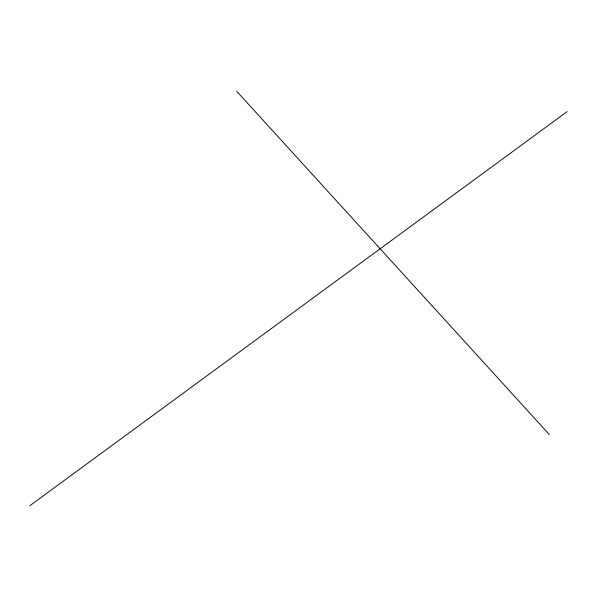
<?xml version="1.0" encoding="UTF-8"?>
<svg xmlns="http://www.w3.org/2000/svg" width="597" height="597" viewBox="0 0 597 597"><rect width="100%" height="100%" fill="white"/><g stroke="black" fill="none" stroke-linecap="round" stroke-linejoin="round"><path stroke-width="0.9" d="M29.85 505.689L567.15 111.609M236.718 91.311L549.315 434.512"/></g></svg>
